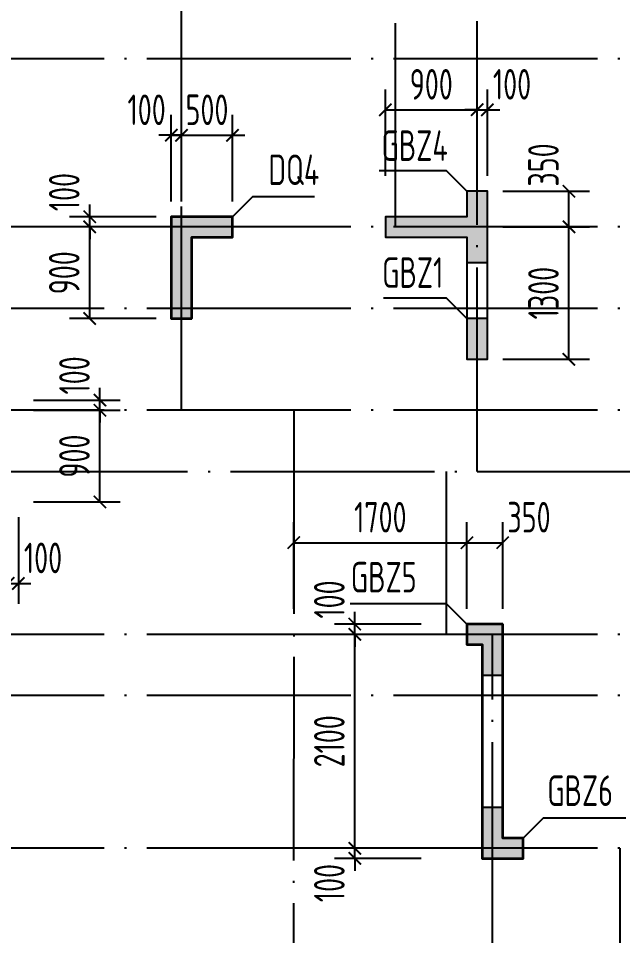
# Model space of a CAD drawing. Extents: x -668857 to 154266, y -275694 to 291306.
# Drawn here: x -333006 to -327079, y -70767 to -61761 of the extents above; entities that cross this region are included whole.
import ezdxf
from ezdxf.enums import TextEntityAlignment as Align

# ---------------------------------------------------------------- set-up
doc = ezdxf.new("R2010")
doc.units = 0
doc.header["$LTSCALE"] = 1000
doc.linetypes.add('DOTE', pattern=[2.42, 2, -0.2, 0.02, -0.2])
doc.layers.get('0').update_dxf_attribs({"linetype": 'CONTINUOUS'})
doc.layers.get('DEFPOINTS').update_dxf_attribs({"linetype": 'CONTINUOUS'})
for name, color, linetype in [('A-DOTE', 10, 'DOTE'), ('S-Q墙实线', 6, 'CONTINUOUS'), ('S-Q墙标注', 3, 'CONTINUOUS'), ('S-X详图填充', 252, 'CONTINUOUS'), ('S-X详图实线', 4, 'CONTINUOUS'), ('S-Z柱编号', 6, 'CONTINUOUS')]:
    doc.layers.add(name, color=color, linetype=linetype)
doc.styles.add('TSSD_REIN', font='tssdeng.shx', dxfattribs={"width": 0.7, "height": 300, "bigfont": 'tssdchn.shx'})
doc.styles.add('结构文字', font='zstxt.shx', dxfattribs={"width": 0.7, "bigfont": 'zshz.shx'})
doc.dimstyles.new('STRUCK', dxfattribs={"dimtxt": 400, "dimasz": 121, "dimexe": 200, "dimexo": 150, "dimgap": 115, "dimtad": 1, "dimdec": 0, "dimdsep": 46, "dimtxsty": '结构文字', "dimblk": 'ARCHTICK', "dimcen": 400, "dimclrd": 3, "dimclre": 3, "dimclrt": 7, "dimadec": 0, "dimazin": 0, "dimtfac": 1, "dimtdec": 0, "dimtix": 1, "dimtmove": 2, "dimatfit": 3, "dimldrblk": '_DIMX', "dimfxl": 0, "dimtolj": 1, "dimtzin": 0, "dimarcsym": 0})

# ---------------------------------------------------------------- blocks, each defined once
blk = doc.blocks.new('20210726.16395156')
at = {"layer": 'A-DOTE'}
for p, q in [((12800, 13700), (12800, 18249.9)), ((14900, 15500), (14900, 18249.9)), ((15700, 13100.3), (15700, 18249.9)), ((55600, 17150), (3600, 17150)), ((55600, 15500), (3600, 15500)), ((55600, 14700), (3600, 14700)), ((55600, 13700), (3600, 13700)), ((13900.2, 13700), (13900, 3600)), ((3600, 13100.3), (55600, 13100.3)), ((15400, 11500), (15400, 13100)), ((55600, 11500), (3600, 11500)), ((15850, 3600), (15850, 11500)), ((55600, 10900), (3600, 10900)), ((55600, 9400), (3600, 9400)), ((17100, 9400), (17100, 3600))]:
    blk.add_line(p, q, dxfattribs=at)
blk = doc.blocks.new('_ArchTick')
at = {"color": 0, "linetype": 'ByBlock', "const_width": 0.15}
blk.add_lwpolyline([(-0.5, -0.5), (0.5, 0.5)], dxfattribs=at)
blk = doc.blocks.new('*D1823')
at = {"layer": 'DEFPOINTS', "color": 0}
for p in [(-333005.9, -65608.6), (-332205.9, -65608.6), (-333005.9, -66508.6)]:
    blk.add_point(p, dxfattribs=at)
at = {"layer": 'S-Q墙标注', "color": 3, "lineweight": -2}
for p, q in [((-332855.9, -65608.6), (-332005.9, -65608.6)), ((-332205.9, -66508.6), (-332205.9, -65608.6)), ((-332855.9, -66508.6), (-332005.9, -66508.6))]:
    blk.add_line(p, q, dxfattribs=at)
at = {"layer": 'S-Q墙标注', "color": 3, "lineweight": -2, "xscale": 121, "yscale": 121, "zscale": 121}
for p, rotation in [((-332205.9, -65608.6), 90), ((-332205.9, -66508.6), 270)]:
    blk.add_blockref('_ArchTick', p, dxfattribs=dict(at, rotation=rotation))
at = {"layer": 'S-Q墙标注', "color": 7, "insert": (-332455.9, -66058.6), "char_height": 300, "attachment_point": 5, "rotation": 90, "style": 'TSSD_REIN'}
blk.add_mtext('\\A1;900', dxfattribs=at)
blk = doc.blocks.new('_DIMX')
blk.add_line((-150, 0), (150, 0))
at = {"const_width": 50}
blk.add_lwpolyline([(-70, -70), (70, 70)], dxfattribs=at)
blk = doc.blocks.new('*D1824')
at = {"layer": 'DEFPOINTS', "color": 0}
for p in [(-333005.9, -65508.6), (-332205.9, -65508.6), (-333005.9, -65608.6)]:
    blk.add_point(p, dxfattribs=at)
at = {"layer": 'S-Q墙标注', "color": 3, "lineweight": -2}
for p, q in [((-332205.9, -65508.6), (-332205.9, -65387.6)), ((-332855.9, -65508.6), (-332005.9, -65508.6)), ((-332205.9, -65608.6), (-332205.9, -65508.6)), ((-332855.9, -65608.6), (-332005.9, -65608.6)), ((-332205.9, -65608.6), (-332205.9, -65729.6))]:
    blk.add_line(p, q, dxfattribs=at)
at = {"layer": 'S-Q墙标注', "color": 3, "lineweight": -2, "xscale": 121, "yscale": 121, "zscale": 121}
for p, rotation in [((-332205.9, -65508.6), 270), ((-332205.9, -65608.6), 90)]:
    blk.add_blockref('_ArchTick', p, dxfattribs=dict(at, rotation=rotation))
at = {"layer": 'S-Q墙标注', "color": 7, "insert": (-332455.9, -65266.7), "char_height": 300, "attachment_point": 5, "rotation": 90, "style": 'TSSD_REIN'}
blk.add_mtext('\\A1;100', dxfattribs=at)
blk = doc.blocks.new('*D1826')
at = {"layer": 'DEFPOINTS', "color": 0}
for p in [(-333105.9, -66508.6), (-333005.9, -66508.6), (-333005.9, -67308.6)]:
    blk.add_point(p, dxfattribs=at)
at = {"layer": 'S-Q墙标注', "color": 3, "lineweight": -2}
for p, q in [((-333105.9, -66658.6), (-333105.9, -67508.6)), ((-333005.9, -66658.6), (-333005.9, -67508.6)), ((-333105.9, -67308.6), (-333226.9, -67308.6)), ((-333105.9, -67308.6), (-333005.9, -67308.6)), ((-333005.9, -67308.6), (-332884.9, -67308.6))]:
    blk.add_line(p, q, dxfattribs=at)
at = {"layer": 'S-Q墙标注', "color": 3, "lineweight": -2, "xscale": 121, "yscale": 121, "zscale": 121}
blk.add_blockref('_ArchTick', (-333105.9, -67308.6), dxfattribs=at)
at = {"layer": 'S-Q墙标注', "color": 3, "lineweight": -2, "xscale": 121, "yscale": 121, "zscale": 121, "rotation": 180}
blk.add_blockref('_ArchTick', (-333005.9, -67308.6), dxfattribs=at)
at = {"layer": 'S-Q墙标注', "color": 7, "insert": (-332764, -67058.6), "char_height": 300, "attachment_point": 5, "style": 'TSSD_REIN'}
blk.add_mtext('\\A1;100', dxfattribs=at)
blk = doc.blocks.new('*D1827')
at = {"layer": 'DEFPOINTS', "color": 0}
for p in [(-332305.9, -63808.6), (-331505.9, -63808.6), (-331505.9, -64708.6)]:
    blk.add_point(p, dxfattribs=at)
at = {"layer": 'S-Q墙标注', "color": 3, "lineweight": -2}
for p, q in [((-331655.9, -63808.6), (-332505.9, -63808.6)), ((-332305.9, -64708.6), (-332305.9, -63808.6)), ((-331655.9, -64708.6), (-332505.9, -64708.6))]:
    blk.add_line(p, q, dxfattribs=at)
at = {"layer": 'S-Q墙标注', "color": 3, "lineweight": -2, "xscale": 121, "yscale": 121, "zscale": 121}
for p, rotation in [((-332305.9, -63808.6), 90), ((-332305.9, -64708.6), 270)]:
    blk.add_blockref('_ArchTick', p, dxfattribs=dict(at, rotation=rotation))
at = {"layer": 'S-Q墙标注', "color": 7, "insert": (-332555.9, -64258.6), "char_height": 300, "attachment_point": 5, "rotation": 90, "style": 'TSSD_REIN'}
blk.add_mtext('\\A1;900', dxfattribs=at)
blk = doc.blocks.new('*D1828')
at = {"layer": 'DEFPOINTS', "color": 0}
for p in [(-332305.9, -63708.6), (-331505.9, -63708.6), (-331505.9, -63808.6)]:
    blk.add_point(p, dxfattribs=at)
at = {"layer": 'S-Q墙标注', "color": 3, "lineweight": -2}
for p, q in [((-332305.9, -63708.6), (-332305.9, -63587.6)), ((-331655.9, -63708.6), (-332505.9, -63708.6)), ((-332305.9, -63808.6), (-332305.9, -63708.6)), ((-331655.9, -63808.6), (-332505.9, -63808.6)), ((-332305.9, -63808.6), (-332305.9, -63929.6))]:
    blk.add_line(p, q, dxfattribs=at)
at = {"layer": 'S-Q墙标注', "color": 3, "lineweight": -2, "xscale": 121, "yscale": 121, "zscale": 121}
for p, rotation in [((-332305.9, -63708.6), 270), ((-332305.9, -63808.6), 90)]:
    blk.add_blockref('_ArchTick', p, dxfattribs=dict(at, rotation=rotation))
at = {"layer": 'S-Q墙标注', "color": 7, "insert": (-332555.9, -63466.7), "char_height": 300, "attachment_point": 5, "rotation": 90, "style": 'TSSD_REIN'}
blk.add_mtext('\\A1;100', dxfattribs=at)
blk = doc.blocks.new('*D1829')
at = {"layer": 'DEFPOINTS', "color": 0}
for p in [(-331405.9, -62908.6), (-331505.9, -63708.6), (-331405.9, -63708.6)]:
    blk.add_point(p, dxfattribs=at)
at = {"layer": 'S-Q墙标注', "color": 3, "lineweight": -2}
for p, q in [((-331505.9, -63558.6), (-331505.9, -62708.6)), ((-331405.9, -63558.6), (-331405.9, -62708.6)), ((-331505.9, -62908.6), (-331626.9, -62908.6)), ((-331505.9, -62908.6), (-331405.9, -62908.6)), ((-331405.9, -62908.6), (-331284.9, -62908.6))]:
    blk.add_line(p, q, dxfattribs=at)
at = {"layer": 'S-Q墙标注', "color": 3, "lineweight": -2, "xscale": 121, "yscale": 121, "zscale": 121}
blk.add_blockref('_ArchTick', (-331505.9, -62908.6), dxfattribs=at)
at = {"layer": 'S-Q墙标注', "color": 3, "lineweight": -2, "xscale": 121, "yscale": 121, "zscale": 121, "rotation": 180}
blk.add_blockref('_ArchTick', (-331405.9, -62908.6), dxfattribs=at)
at = {"layer": 'S-Q墙标注', "color": 7, "insert": (-331747.8, -62658.6), "char_height": 300, "attachment_point": 5, "style": 'TSSD_REIN'}
blk.add_mtext('\\A1;100', dxfattribs=at)
blk = doc.blocks.new('*D1830')
at = {"layer": 'DEFPOINTS', "color": 0}
for p in [(-330906, -62908.6), (-331405.9, -63708.6), (-330906, -63708.6)]:
    blk.add_point(p, dxfattribs=at)
at = {"layer": 'S-Q墙标注', "color": 3, "lineweight": -2}
for p, q in [((-331405.9, -63558.6), (-331405.9, -62708.6)), ((-330906, -63558.6), (-330906, -62708.6)), ((-331405.9, -62908.6), (-331526.9, -62908.6)), ((-331405.9, -62908.6), (-330906, -62908.6)), ((-330906, -62908.6), (-330785, -62908.6))]:
    blk.add_line(p, q, dxfattribs=at)
at = {"layer": 'S-Q墙标注', "color": 3, "lineweight": -2, "xscale": 121, "yscale": 121, "zscale": 121}
blk.add_blockref('_ArchTick', (-331405.9, -62908.6), dxfattribs=at)
at = {"layer": 'S-Q墙标注', "color": 3, "lineweight": -2, "xscale": 121, "yscale": 121, "zscale": 121, "rotation": 180}
blk.add_blockref('_ArchTick', (-330906, -62908.6), dxfattribs=at)
at = {"layer": 'S-Q墙标注', "color": 7, "insert": (-331155.9, -62658.6), "char_height": 300, "attachment_point": 5, "style": 'TSSD_REIN'}
blk.add_mtext('\\A1;500', dxfattribs=at)
blk = doc.blocks.new('*D1831')
at = {"layer": 'DEFPOINTS', "color": 0}
for p in [(-329706, -69908.6), (-328906, -69908.6), (-328906, -70008.6)]:
    blk.add_point(p, dxfattribs=at)
at = {"layer": 'S-Q墙标注', "color": 3, "lineweight": -2}
for p, q in [((-329706, -69908.6), (-329706, -69787.6)), ((-329056, -69908.6), (-329906, -69908.6)), ((-329706, -70008.6), (-329706, -69908.6)), ((-329056, -70008.6), (-329906, -70008.6)), ((-329706, -70008.6), (-329706, -70129.6))]:
    blk.add_line(p, q, dxfattribs=at)
at = {"layer": 'S-Q墙标注', "color": 3, "lineweight": -2, "xscale": 121, "yscale": 121, "zscale": 121}
for p, rotation in [((-329706, -69908.6), 270), ((-329706, -70008.6), 90)]:
    blk.add_blockref('_ArchTick', p, dxfattribs=dict(at, rotation=rotation))
at = {"layer": 'S-Q墙标注', "color": 7, "insert": (-329956, -70250.5), "char_height": 300, "attachment_point": 5, "rotation": 90, "style": 'TSSD_REIN'}
blk.add_mtext('\\A1;100', dxfattribs=at)
blk = doc.blocks.new('*D1832')
at = {"layer": 'DEFPOINTS', "color": 0}
for p in [(-329706, -67808.6), (-328906, -67808.6), (-328906, -69908.6)]:
    blk.add_point(p, dxfattribs=at)
at = {"layer": 'S-Q墙标注', "color": 3, "lineweight": -2}
for p, q in [((-329056, -67808.6), (-329906, -67808.6)), ((-329706, -69908.6), (-329706, -67808.6)), ((-329056, -69908.6), (-329906, -69908.6))]:
    blk.add_line(p, q, dxfattribs=at)
at = {"layer": 'S-Q墙标注', "color": 3, "lineweight": -2, "xscale": 121, "yscale": 121, "zscale": 121}
for p, rotation in [((-329706, -67808.6), 90), ((-329706, -69908.6), 270)]:
    blk.add_blockref('_ArchTick', p, dxfattribs=dict(at, rotation=rotation))
at = {"layer": 'S-Q墙标注', "color": 7, "insert": (-329956, -68858.6), "char_height": 300, "attachment_point": 5, "rotation": 90, "style": 'TSSD_REIN'}
blk.add_mtext('\\A1;2100', dxfattribs=at)
blk = doc.blocks.new('*D1833')
at = {"layer": 'DEFPOINTS', "color": 0}
for p in [(-329706, -67708.6), (-328906, -67708.6), (-328906, -67808.6)]:
    blk.add_point(p, dxfattribs=at)
at = {"layer": 'S-Q墙标注', "color": 3, "lineweight": -2}
for p, q in [((-329706, -67708.6), (-329706, -67587.6)), ((-329056, -67708.6), (-329906, -67708.6)), ((-329706, -67808.6), (-329706, -67708.6)), ((-329056, -67808.6), (-329906, -67808.6)), ((-329706, -67808.6), (-329706, -67929.6))]:
    blk.add_line(p, q, dxfattribs=at)
at = {"layer": 'S-Q墙标注', "color": 3, "lineweight": -2, "xscale": 121, "yscale": 121, "zscale": 121}
for p, rotation in [((-329706, -67708.6), 270), ((-329706, -67808.6), 90)]:
    blk.add_blockref('_ArchTick', p, dxfattribs=dict(at, rotation=rotation))
at = {"layer": 'S-Q墙标注', "color": 7, "insert": (-329956, -67466.7), "char_height": 300, "attachment_point": 5, "rotation": 90, "style": 'TSSD_REIN'}
blk.add_mtext('\\A1;100', dxfattribs=at)
blk = doc.blocks.new('*D1939')
at = {"layer": 'DEFPOINTS', "color": 0}
for p in [(-328255.9, -66908.6), (-328605.9, -67708.6), (-328255.9, -67708.6)]:
    blk.add_point(p, dxfattribs=at)
at = {"layer": 'S-Q墙标注', "color": 3, "lineweight": -2}
for p, q in [((-328605.9, -67558.6), (-328605.9, -66708.6)), ((-328255.9, -67558.6), (-328255.9, -66708.6)), ((-328605.9, -66908.6), (-328255.9, -66908.6))]:
    blk.add_line(p, q, dxfattribs=at)
at = {"layer": 'S-Q墙标注', "color": 3, "lineweight": -2, "xscale": 121, "yscale": 121, "zscale": 121, "rotation": 180}
blk.add_blockref('_ArchTick', (-328605.9, -66908.6), dxfattribs=at)
at = {"layer": 'S-Q墙标注', "color": 3, "lineweight": -2, "xscale": 121, "yscale": 121, "zscale": 121}
blk.add_blockref('_ArchTick', (-328255.9, -66908.6), dxfattribs=at)
at = {"layer": 'S-Q墙标注', "color": 7, "insert": (-327997.8, -66658.6), "char_height": 300, "attachment_point": 5, "style": 'TSSD_REIN'}
blk.add_mtext('\\A1;350', dxfattribs=at)
blk = doc.blocks.new('*D1940')
at = {"layer": 'DEFPOINTS', "color": 0}
for p in [(-328605.9, -66908.6), (-330305.7, -67708.6), (-328605.9, -67708.6)]:
    blk.add_point(p, dxfattribs=at)
at = {"layer": 'S-Q墙标注', "color": 3, "lineweight": -2}
for p, q in [((-330305.7, -67558.6), (-330305.7, -66708.6)), ((-328605.9, -67558.6), (-328605.9, -66708.6)), ((-330305.7, -66908.6), (-328605.9, -66908.6))]:
    blk.add_line(p, q, dxfattribs=at)
at = {"layer": 'S-Q墙标注', "color": 3, "lineweight": -2, "xscale": 121, "yscale": 121, "zscale": 121, "rotation": 180}
blk.add_blockref('_ArchTick', (-330305.7, -66908.6), dxfattribs=at)
at = {"layer": 'S-Q墙标注', "color": 3, "lineweight": -2, "xscale": 121, "yscale": 121, "zscale": 121}
blk.add_blockref('_ArchTick', (-328605.9, -66908.6), dxfattribs=at)
at = {"layer": 'S-Q墙标注', "color": 7, "insert": (-329455.8, -66658.6), "char_height": 300, "attachment_point": 5, "style": 'TSSD_REIN'}
blk.add_mtext('\\A1;1700', dxfattribs=at)
blk = doc.blocks.new('*D2067')
at = {"layer": 'DEFPOINTS', "color": 0}
for p in [(-328405.9, -63808.6), (-327605.9, -63808.6), (-328405.9, -65108.6)]:
    blk.add_point(p, dxfattribs=at)
at = {"layer": 'S-Q墙标注', "color": 3, "lineweight": -2}
for p, q in [((-328255.9, -63808.6), (-327405.9, -63808.6)), ((-327605.9, -65108.6), (-327605.9, -63808.6)), ((-328255.9, -65108.6), (-327405.9, -65108.6))]:
    blk.add_line(p, q, dxfattribs=at)
at = {"layer": 'S-Q墙标注', "color": 3, "lineweight": -2, "xscale": 121, "yscale": 121, "zscale": 121}
for p, rotation in [((-327605.9, -63808.6), 90), ((-327605.9, -65108.6), 270)]:
    blk.add_blockref('_ArchTick', p, dxfattribs=dict(at, rotation=rotation))
at = {"layer": 'S-Q墙标注', "color": 7, "insert": (-327855.9, -64458.6), "char_height": 300, "attachment_point": 5, "rotation": 90, "style": 'TSSD_REIN'}
blk.add_mtext('\\A1;1300', dxfattribs=at)
blk = doc.blocks.new('*D2068')
at = {"layer": 'DEFPOINTS', "color": 0}
for p in [(-328405.9, -63458.6), (-327605.9, -63458.6), (-328405.9, -63808.6)]:
    blk.add_point(p, dxfattribs=at)
at = {"layer": 'S-Q墙标注', "color": 3, "lineweight": -2}
for p, q in [((-328255.9, -63458.6), (-327405.9, -63458.6)), ((-327605.9, -63808.6), (-327605.9, -63458.6)), ((-328255.9, -63808.6), (-327405.9, -63808.6))]:
    blk.add_line(p, q, dxfattribs=at)
at = {"layer": 'S-Q墙标注', "color": 3, "lineweight": -2, "xscale": 121, "yscale": 121, "zscale": 121}
for p, rotation in [((-327605.9, -63458.6), 90), ((-327605.9, -63808.6), 270)]:
    blk.add_blockref('_ArchTick', p, dxfattribs=dict(at, rotation=rotation))
at = {"layer": 'S-Q墙标注', "color": 7, "insert": (-327855.9, -63200.5), "char_height": 300, "attachment_point": 5, "rotation": 90, "style": 'TSSD_REIN'}
blk.add_mtext('\\A1;350', dxfattribs=at)
blk = doc.blocks.new('*D2069')
at = {"layer": 'DEFPOINTS', "color": 0}
for p in [(-328505.9, -62658.6), (-329406, -63458.6), (-328505.9, -63458.6)]:
    blk.add_point(p, dxfattribs=at)
at = {"layer": 'S-Q墙标注', "color": 3, "lineweight": -2}
for p, q in [((-329406, -63308.6), (-329406, -62458.6)), ((-328505.9, -63308.6), (-328505.9, -62458.6)), ((-329406, -62658.6), (-328505.9, -62658.6))]:
    blk.add_line(p, q, dxfattribs=at)
at = {"layer": 'S-Q墙标注', "color": 3, "lineweight": -2, "xscale": 121, "yscale": 121, "zscale": 121, "rotation": 180}
blk.add_blockref('_ArchTick', (-329406, -62658.6), dxfattribs=at)
at = {"layer": 'S-Q墙标注', "color": 3, "lineweight": -2, "xscale": 121, "yscale": 121, "zscale": 121}
blk.add_blockref('_ArchTick', (-328505.9, -62658.6), dxfattribs=at)
at = {"layer": 'S-Q墙标注', "color": 7, "insert": (-328956, -62408.6), "char_height": 300, "attachment_point": 5, "style": 'TSSD_REIN'}
blk.add_mtext('\\A1;900', dxfattribs=at)
blk = doc.blocks.new('*D2070')
at = {"layer": 'DEFPOINTS', "color": 0}
for p in [(-328405.9, -62658.6), (-328505.9, -63458.6), (-328405.9, -63458.6)]:
    blk.add_point(p, dxfattribs=at)
at = {"layer": 'S-Q墙标注', "color": 3, "lineweight": -2}
for p, q in [((-328505.9, -63308.6), (-328505.9, -62458.6)), ((-328405.9, -63308.6), (-328405.9, -62458.6)), ((-328505.9, -62658.6), (-328626.9, -62658.6)), ((-328505.9, -62658.6), (-328405.9, -62658.6)), ((-328405.9, -62658.6), (-328284.9, -62658.6))]:
    blk.add_line(p, q, dxfattribs=at)
at = {"layer": 'S-Q墙标注', "color": 3, "lineweight": -2, "xscale": 121, "yscale": 121, "zscale": 121}
blk.add_blockref('_ArchTick', (-328505.9, -62658.6), dxfattribs=at)
at = {"layer": 'S-Q墙标注', "color": 3, "lineweight": -2, "xscale": 121, "yscale": 121, "zscale": 121, "rotation": 180}
blk.add_blockref('_ArchTick', (-328405.9, -62658.6), dxfattribs=at)
at = {"layer": 'S-Q墙标注', "color": 7, "insert": (-328164, -62408.6), "char_height": 300, "attachment_point": 5, "style": 'TSSD_REIN'}
blk.add_mtext('\\A1;100', dxfattribs=at)

msp = doc.modelspace()

# ---------------------------------------------------------------- hatches: boundary and pattern name
at = {"layer": 'S-X详图填充'}
h = msp.add_hatch(color=256, dxfattribs=at)
h.dxf.hatch_style = 1
h.paths.add_polyline_path([(-328605.9, -64159.07), (-328405.9, -64159.07), (-328405.9, -63458.61), (-328605.9, -63458.61), (-328605.9, -63708.61), (-329406.02, -63708.61), (-329406.02, -63908.61), (-328605.9, -63908.61)])
h = msp.add_hatch(color=256, dxfattribs=at)
h.dxf.hatch_style = 1
h.paths.add_polyline_path([(-331305.9, -63908.61), (-330905.98, -63908.61), (-330905.98, -63708.61), (-331505.9, -63708.61), (-331505.9, -64708.61), (-331305.9, -64708.61)])
h = msp.add_hatch(color=256, dxfattribs=at)
h.dxf.hatch_style = 1
h.paths.add_polyline_path([(-328405.9, -64708.61), (-328605.9, -64708.61), (-328605.9, -65108.61), (-328405.9, -65108.61)])
h = msp.add_hatch(color=256, dxfattribs=at)
h.dxf.hatch_style = 1
h.paths.add_polyline_path([(-328455.9, -68208.61), (-328255.9, -68208.61), (-328255.9, -67708.61), (-328605.9, -67708.61), (-328605.9, -67908.61), (-328455.9, -67908.61)])
h = msp.add_hatch(color=256, dxfattribs=at)
h.dxf.hatch_style = 1
h.paths.add_polyline_path([(-328255.9, -69508.61), (-328455.9, -69508.61), (-328455.9, -70008.61), (-328055.9, -70008.61), (-328055.9, -69808.61), (-328255.9, -69808.61)])

# ---------------------------------------------------------------- linework, layer by layer
at = {"layer": 'S-Q墙实线'}
msp.add_lwpolyline([(-328405.9, -63808.61), (-328405.9, -63458.61), (-328605.9, -63458.61), (-328605.9, -63708.61), (-329406.02, -63708.61), (-329406.02, -63908.61), (-328605.9, -63908.61), (-328605.9, -65108.61), (-328405.9, -65108.61), (-328405.9, -63808.61)], dxfattribs=at)
at = {"layer": 'S-Q墙实线', "lineweight": 35}
for points in [[(-331305.9, -64708.61), (-331305.9, -63908.61), (-330905.98, -63908.61), (-330905.98, -63708.61), (-331505.9, -63708.61), (-331505.9, -64708.61)], [(-328255.9, -67708.61), (-328605.9, -67708.61), (-328605.9, -67908.61), (-328455.9, -67908.61), (-328455.9, -68408.61), (-328455.9, -68858.61), (-328455.9, -70008.61), (-328055.9, -70008.61), (-328055.9, -69808.61), (-328255.9, -69808.61), (-328255.9, -68858.61), (-328255.9, -68408.61)]]:
    msp.add_lwpolyline(points, close=True, dxfattribs=at)
at = {"layer": 'S-X详图实线'}
for points in [[(-328605.9, -64159.07), (-328405.9, -64159.07), (-328405.9, -63458.61), (-328605.9, -63458.61), (-328605.9, -63708.61), (-329406.02, -63708.61), (-329406.02, -63908.61), (-328605.9, -63908.61), (-328605.9, -63908.61)], [(-331305.9, -63908.61), (-330905.98, -63908.61), (-330905.98, -63708.61), (-331505.9, -63708.61), (-331505.9, -64708.61), (-331305.9, -64708.61), (-331305.9, -63908.61)], [(-328405.9, -64708.61), (-328605.9, -64708.61), (-328605.9, -65108.61), (-328405.9, -65108.61), (-328405.9, -64708.61)], [(-328455.9, -68208.61), (-328255.9, -68208.61), (-328255.9, -67708.61), (-328605.9, -67708.61), (-328605.9, -67908.61), (-328455.9, -67908.61), (-328455.9, -68208.61)], [(-328255.9, -69508.61), (-328455.9, -69508.61), (-328455.9, -70008.61), (-328055.9, -70008.61), (-328055.9, -69808.61), (-328255.9, -69808.61), (-328255.9, -69508.61)]]:
    msp.add_lwpolyline(points, close=True, dxfattribs=at)
at = {"layer": 'S-Z柱编号', "color": 7}
for points in [[(-328605.9, -63458.61), (-328805.9, -63258.61), (-329467.51, -63258.61)], [(-330905.98, -63708.61), (-330705.98, -63508.61), (-330100.18, -63508.61)], [(-328605.9, -64708.61), (-328805.9, -64508.61), (-329425.99, -64508.61)], [(-328605.9, -67708.61), (-328805.9, -67508.61), (-329750.68, -67508.61)], [(-328055.9, -69808.61), (-327855.9, -69608.61), (-327047.66, -69608.61)]]:
    msp.add_lwpolyline(points, dxfattribs=at)

# ---------------------------------------------------------------- block references
at = {"layer": 'A-DOTE'}
msp.add_blockref('20210726.16395156', (-344205.9, -79308.66), dxfattribs=at)

# ---------------------------------------------------------------- texts
at = {"layer": 'S-Z柱编号', "color": 7, "style": 'TSSD_REIN', "width": 0.7}
for s, p in [('GBZ4', (-329444.24, -63250.86)), ('DQ4', (-330552.71, -63487.79)), ('GBZ1', (-329437.58, -64496.9)), ('GBZ5', (-329744.88, -67487.39)), ('GBZ6', (-327818.35, -69583.64))]:
    msp.add_text(s, height=300, dxfattribs=at).set_placement(p, align=Align.BOTTOM_LEFT)

# ---------------------------------------------------------------- dimensions: what is measured, and where the dimension line sits
at = {"layer": 'S-Q墙标注'}
for base, p1, p2, picture, middle in [((-328505.91, -62658.61), (-329406.02, -63458.61), (-328505.91, -63458.61), '*D2069', (-328955.96, -62408.61)), ((-330905.98, -62908.61), (-331405.9, -63708.61), (-330905.98, -63708.61), '*D1830', (-331155.94, -62658.61)), ((-328605.9, -66908.61), (-330305.71, -67708.61), (-328605.9, -67708.61), '*D1940', (-329455.8, -66658.61))]:
    dim = msp.add_linear_dim(base=base, p1=p1, p2=p2, dimstyle='STRUCK', override={"dimtxt": 300, "dimgap": 100, "dimtxsty": 'TSSD_REIN'}, dxfattribs=at)
    dim.commit()
    dim.dimension.update_dxf_attribs({"geometry": picture, "text_midpoint": middle})
for base, p1, p2, picture, middle in [((-328405.9, -62658.61), (-328505.91, -63458.61), (-328405.9, -63458.61), '*D2070', (-328163.97, -62408.61)), ((-331405.9, -62908.61), (-331505.9, -63708.61), (-331405.9, -63708.61), '*D1829', (-331747.82, -62658.61)), ((-328255.9, -66908.61), (-328605.9, -67708.61), (-328255.9, -67708.61), '*D1939', (-327997.82, -66658.61)), ((-333005.89, -67308.61), (-333105.9, -66508.61), (-333005.89, -66508.61), '*D1826', (-332763.96, -67058.61))]:
    dim = msp.add_linear_dim(base=base, p1=p1, p2=p2, dimstyle='STRUCK', override={"dimtxt": 300, "dimgap": 100, "dimtxsty": 'TSSD_REIN'}, dxfattribs=at)
    dim.commit()
    dim.dimension.update_dxf_attribs({"geometry": picture, "text_midpoint": middle, "dimtype": 160})
for base, p1, p2, picture, middle in [((-327605.9, -63458.61), (-328405.9, -63808.61), (-328405.9, -63458.61), '*D2068', (-327855.9, -63200.54)), ((-332305.9, -63708.61), (-331505.9, -63808.61), (-331505.9, -63708.61), '*D1828', (-332555.9, -63466.69)), ((-332205.89, -65508.61), (-333005.89, -65608.61), (-333005.89, -65508.61), '*D1824', (-332455.89, -65266.69)), ((-329705.96, -67708.61), (-328905.96, -67808.61), (-328905.96, -67708.61), '*D1833', (-329955.96, -67466.69)), ((-329705.96, -69908.61), (-328905.96, -70008.61), (-328905.96, -69908.61), '*D1831', (-329955.96, -70250.54))]:
    dim = msp.add_linear_dim(base=base, p1=p1, p2=p2, angle=90, dimstyle='STRUCK', override={"dimtxt": 300, "dimgap": 100, "dimtxsty": 'TSSD_REIN'}, dxfattribs=at)
    dim.commit()
    dim.dimension.update_dxf_attribs({"geometry": picture, "text_midpoint": middle, "dimtype": 160})
for base, p1, p2, picture, middle in [((-332305.9, -63808.61), (-331505.9, -64708.61), (-331505.9, -63808.61), '*D1827', (-332555.9, -64258.61)), ((-327605.9, -63808.61), (-328405.9, -65108.61), (-328405.9, -63808.61), '*D2067', (-327855.9, -64458.61)), ((-332205.89, -65608.61), (-333005.89, -66508.61), (-333005.89, -65608.61), '*D1823', (-332455.89, -66058.61)), ((-329705.96, -67808.61), (-328905.96, -69908.61), (-328905.96, -67808.61), '*D1832', (-329955.96, -68858.61))]:
    dim = msp.add_linear_dim(base=base, p1=p1, p2=p2, angle=90, dimstyle='STRUCK', override={"dimtxt": 300, "dimgap": 100, "dimtxsty": 'TSSD_REIN'}, dxfattribs=at)
    dim.commit()
    dim.dimension.update_dxf_attribs({"geometry": picture, "text_midpoint": middle})

doc.saveas('drawing.dxf')
